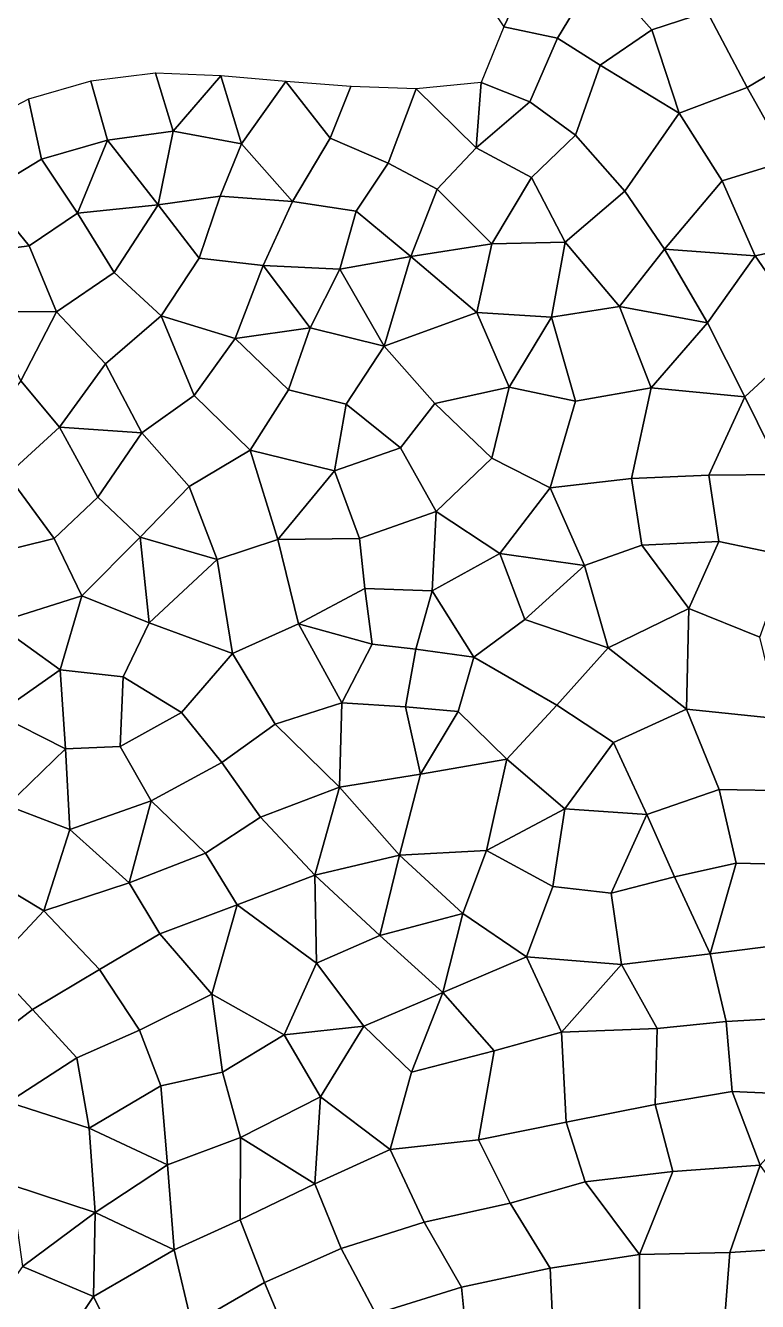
# Model space of a CAD drawing. Extents: x 380707 to 407438, y 6452841 to 6483357.
# Drawn here: x 388527 to 389535, y 6458688 to 6460444 of the extents above; entities that cross this region are included whole.
import ezdxf

# ---------------------------------------------------------------- set-up
doc = ezdxf.new("R2010")
doc.units = 0
for name, color, linetype in [('MESH_BOUND', 25, 'CONTINUOUS'), ('MESH_ELEMS', 18, 'CONTINUOUS'), ('MESH_NDSTRNGS', 17, 'CONTINUOUS'), ('MESH_NODES', 18, 'CONTINUOUS')]:
    doc.layers.add(name, color=color, linetype=linetype)

msp = doc.modelspace()

# ---------------------------------------------------------------- linework, layer by layer
at = {"layer": 'MESH_BOUND', "color": 25}
for points in [[(389139.14, 6460511.63, 1.967), (389185.513, 6460441.77, 0.373)], [(389185.513, 6460441.77, 0.373), (389154.447, 6460365.43, 1.106)], [(388706.06, 6460377.97, -0.233), (388617.017, 6460367.15, -0.494)], [(388795.95, 6460374.73, 0.09), (388706.06, 6460377.97, -0.233)], [(388617.017, 6460367.15, -0.494), (388531.351, 6460342.32, -0.647)], [(388885.533, 6460366.86, -0.121), (388795.95, 6460374.73, 0.09)], [(388975.188, 6460359.76, 0.713), (388885.533, 6460366.86, -0.121)], [(389064.915, 6460356.79, 1.048), (388975.188, 6460359.76, 0.713)], [(389154.447, 6460365.43, 1.106), (389064.915, 6460356.79, 1.048)], [(388531.351, 6460342.32, -0.647), (388452.56, 6460300.99, -0.531)]]:
    msp.add_polyline3d(points, dxfattribs=at)
at = {"layer": 'MESH_ELEMS', "color": 178}
for points in [[(389420.385, 6460564.1, -6.819), (389316.43, 6460520.22, -2.607), (389389.197, 6460437.82, -1.181), (389465.462, 6460462.52, -6.835)], [(389185.513, 6460441.77, 0.373), (389235.894, 6460547.49, -2.216), (389139.14, 6460511.63, 1.967), (389185.513, 6460441.77, 0.373)], [(389259.682, 6460426.2, -0.155), (389316.43, 6460520.22, -2.607), (389235.894, 6460547.49, -2.216), (389185.513, 6460441.77, 0.373)], [(389389.197, 6460437.82, -1.181), (389316.43, 6460520.22, -2.607), (389259.682, 6460426.2, -0.155), (389318.236, 6460389, -0.446)], [(389605.23, 6460408.57, -6.708), (389548.127, 6460519.46, -6.672), (389465.462, 6460462.52, -6.835), (389520.515, 6460358.39, -6.112)], [(389465.462, 6460462.52, -6.835), (389389.197, 6460437.82, -1.181), (389427.035, 6460323.09, -0.747), (389520.515, 6460358.39, -6.112)], [(389259.682, 6460426.2, -0.155), (389185.513, 6460441.77, 0.373), (389154.447, 6460365.43, 1.106), (389221.253, 6460338.77, 0.13)], [(389318.236, 6460389, -0.446), (389427.035, 6460323.09, -0.747), (389389.197, 6460437.82, -1.181), (389318.236, 6460389, -0.446)], [(389284.301, 6460292.93, -0.497), (389318.236, 6460389, -0.446), (389259.682, 6460426.2, -0.155), (389221.253, 6460338.77, 0.13)], [(389605.23, 6460408.57, -6.708), (389520.515, 6460358.39, -6.112), (389576.88, 6460258.23, -4.427), (389671.41, 6460303.04, -6.824)], [(388640.064, 6460286.06, -0.882), (388730.357, 6460298.27, -0.66), (388706.06, 6460377.97, -0.233), (388617.017, 6460367.15, -0.494)], [(388706.06, 6460377.97, -0.233), (388730.357, 6460298.27, -0.66), (388795.95, 6460374.73, 0.09), (388706.06, 6460377.97, -0.233)], [(389284.301, 6460292.93, -0.497), (389352.04, 6460215.87, -0.716), (389427.035, 6460323.09, -0.747), (389318.236, 6460389, -0.446)], [(388640.064, 6460286.06, -0.882), (388617.017, 6460367.15, -0.494), (388531.351, 6460342.32, -0.647), (388549.474, 6460259.77, -1.475)], [(388824.438, 6460280.92, -0.902), (388795.95, 6460374.73, 0.09), (388730.357, 6460298.27, -0.66), (388824.438, 6460280.92, -0.902)], [(388824.438, 6460280.92, -0.902), (388885.533, 6460366.86, -0.121), (388795.95, 6460374.73, 0.09), (388824.438, 6460280.92, -0.902)], [(388824.438, 6460280.92, -0.902), (388894.602, 6460201.7, -0.947), (388946.68, 6460288.88, -0.547), (388885.533, 6460366.86, -0.121)], [(388975.188, 6460359.76, 0.713), (388885.533, 6460366.86, -0.121), (388946.68, 6460288.88, -0.547), (388975.188, 6460359.76, 0.713)], [(389026.421, 6460254.4, -0.635), (389064.915, 6460356.79, 1.048), (388975.188, 6460359.76, 0.713), (388946.68, 6460288.88, -0.547)], [(389147.683, 6460275.3, -0.477), (389154.447, 6460365.43, 1.106), (389064.915, 6460356.79, 1.048), (389147.683, 6460275.3, -0.477)], [(389221.253, 6460338.77, 0.13), (389154.447, 6460365.43, 1.106), (389147.683, 6460275.3, -0.477), (389221.253, 6460338.77, 0.13)], [(388452.56, 6460300.99, -0.531), (388472.836, 6460213.42, -0.777), (388549.474, 6460259.77, -1.475), (388531.351, 6460342.32, -0.647)], [(389147.683, 6460275.3, -0.477), (389064.915, 6460356.79, 1.048), (389026.421, 6460254.4, -0.635), (389094.113, 6460218.37, -0.597)], [(389485.996, 6460230.05, -0.837), (389576.88, 6460258.23, -4.427), (389520.515, 6460358.39, -6.112), (389427.035, 6460323.09, -0.747)], [(389221.253, 6460338.77, 0.13), (389147.683, 6460275.3, -0.477), (389223.577, 6460234.57, -0.678), (389284.301, 6460292.93, -0.497)], [(389352.04, 6460215.87, -0.716), (389407.053, 6460135.86, -0.724), (389485.996, 6460230.05, -0.837), (389427.035, 6460323.09, -0.747)], [(388730.357, 6460298.27, -0.66), (388640.064, 6460286.06, -0.882), (388710.072, 6460196.81, -0.771), (388730.357, 6460298.27, -0.66)], [(388795.291, 6460208.71, -0.901), (388824.438, 6460280.92, -0.902), (388730.357, 6460298.27, -0.66), (388710.072, 6460196.81, -0.771)], [(388982.232, 6460188.4, -0.722), (389026.421, 6460254.4, -0.635), (388946.68, 6460288.88, -0.547), (388894.602, 6460201.7, -0.947)], [(389223.577, 6460234.57, -0.678), (389270.212, 6460145.76, -0.728), (389352.04, 6460215.87, -0.716), (389284.301, 6460292.93, -0.497)], [(388549.474, 6460259.77, -1.475), (388598.669, 6460185.72, -2.002), (388640.064, 6460286.06, -0.882), (388549.474, 6460259.77, -1.475)], [(388598.669, 6460185.72, -2.002), (388710.072, 6460196.81, -0.771), (388640.064, 6460286.06, -0.882), (388598.669, 6460185.72, -2.002)], [(388795.291, 6460208.71, -0.901), (388894.602, 6460201.7, -0.947), (388824.438, 6460280.92, -0.902), (388795.291, 6460208.71, -0.901)], [(389094.113, 6460218.37, -0.597), (389168.937, 6460143.52, -0.749), (389223.577, 6460234.57, -0.678), (389147.683, 6460275.3, -0.477)], [(388532.099, 6460140.7, -2.76), (388598.669, 6460185.72, -2.002), (388549.474, 6460259.77, -1.475), (388472.836, 6460213.42, -0.777)], [(388982.232, 6460188.4, -0.722), (389057.708, 6460125.88, -0.768), (389094.113, 6460218.37, -0.597), (389026.421, 6460254.4, -0.635)], [(389576.88, 6460258.23, -4.427), (389485.996, 6460230.05, -0.837), (389531.613, 6460126.95, -0.972), (389640.384, 6460150.12, -5.719)], [(389168.937, 6460143.52, -0.749), (389270.212, 6460145.76, -0.728), (389223.577, 6460234.57, -0.678), (389168.937, 6460143.52, -0.749)], [(389407.053, 6460135.86, -0.724), (389531.613, 6460126.95, -0.972), (389485.996, 6460230.05, -0.837), (389407.053, 6460135.86, -0.724)], [(388431.033, 6460127.22, -0.944), (388532.099, 6460140.7, -2.76), (388472.836, 6460213.42, -0.777), (388431.033, 6460127.22, -0.944)], [(388766.424, 6460123.62, -1.114), (388795.291, 6460208.71, -0.901), (388710.072, 6460196.81, -0.771), (388766.424, 6460123.62, -1.114)], [(388854.535, 6460113.54, -0.905), (388894.602, 6460201.7, -0.947), (388795.291, 6460208.71, -0.901), (388766.424, 6460123.62, -1.114)], [(388960.016, 6460108.26, -0.934), (388982.232, 6460188.4, -0.722), (388894.602, 6460201.7, -0.947), (388854.535, 6460113.54, -0.905)], [(389094.113, 6460218.37, -0.597), (389057.708, 6460125.88, -0.768), (389168.937, 6460143.52, -0.749), (389094.113, 6460218.37, -0.597)], [(389407.053, 6460135.86, -0.724), (389352.04, 6460215.87, -0.716), (389270.212, 6460145.76, -0.728), (389344.873, 6460057.21, -0.804)], [(388532.099, 6460140.7, -2.76), (388570.043, 6460049.81, -2.222), (388649.301, 6460103.99, -2.259), (388598.669, 6460185.72, -2.002)], [(388598.669, 6460185.72, -2.002), (388649.301, 6460103.99, -2.259), (388710.072, 6460196.81, -0.771), (388598.669, 6460185.72, -2.002)], [(388649.301, 6460103.99, -2.259), (388713.819, 6460044.07, -1.459), (388766.424, 6460123.62, -1.114), (388710.072, 6460196.81, -0.771)], [(388960.016, 6460108.26, -0.934), (389057.708, 6460125.88, -0.768), (388982.232, 6460188.4, -0.722), (388960.016, 6460108.26, -0.934)], [(389640.384, 6460150.12, -5.719), (389531.613, 6460126.95, -0.972), (389607.959, 6460016.33, -4.592), (389717.685, 6460041.18, -5.873)], [(388532.099, 6460140.7, -2.76), (388431.033, 6460127.22, -0.944), (388471.882, 6460050.3, -2.2), (388570.043, 6460049.81, -2.222)], [(389168.937, 6460143.52, -0.749), (389057.708, 6460125.88, -0.768), (389148.672, 6460048.88, -0.93), (389168.937, 6460143.52, -0.749)], [(389251.425, 6460042.22, -0.885), (389270.212, 6460145.76, -0.728), (389168.937, 6460143.52, -0.749), (389148.672, 6460048.88, -0.93)], [(389270.212, 6460145.76, -0.728), (389251.425, 6460042.22, -0.885), (389344.873, 6460057.21, -0.804), (389270.212, 6460145.76, -0.728)], [(389466.1, 6460034.65, -0.92), (389407.053, 6460135.86, -0.724), (389344.873, 6460057.21, -0.804), (389466.1, 6460034.65, -0.92)], [(389466.1, 6460034.65, -0.92), (389531.613, 6460126.95, -0.972), (389407.053, 6460135.86, -0.724), (389466.1, 6460034.65, -0.92)], [(388766.424, 6460123.62, -1.114), (388713.819, 6460044.07, -1.459), (388815.673, 6460013.09, -1.369), (388854.535, 6460113.54, -0.905)], [(388815.673, 6460013.09, -1.369), (388919.015, 6460027.71, -1.126), (388854.535, 6460113.54, -0.905), (388815.673, 6460013.09, -1.369)], [(388919.015, 6460027.71, -1.126), (388960.016, 6460108.26, -0.934), (388854.535, 6460113.54, -0.905), (388919.015, 6460027.71, -1.126)], [(388960.016, 6460108.26, -0.934), (389020.845, 6460002.52, -1.121), (389057.708, 6460125.88, -0.768), (388960.016, 6460108.26, -0.934)], [(389148.672, 6460048.88, -0.93), (389057.708, 6460125.88, -0.768), (389020.845, 6460002.52, -1.121), (389148.672, 6460048.88, -0.93)], [(389466.1, 6460034.65, -0.92), (389517.294, 6459932.73, -2.964), (389607.959, 6460016.33, -4.592), (389531.613, 6460126.95, -0.972)], [(388649.301, 6460103.99, -2.259), (388570.043, 6460049.81, -2.222), (388637.276, 6459978.06, -4.534), (388713.819, 6460044.07, -1.459)], [(388960.016, 6460108.26, -0.934), (388919.015, 6460027.71, -1.126), (389020.845, 6460002.52, -1.121), (388960.016, 6460108.26, -0.934)], [(388570.043, 6460049.81, -2.222), (388471.882, 6460050.3, -2.2), (388521.022, 6459954.68, -6.952), (388570.043, 6460049.81, -2.222)], [(388637.276, 6459978.06, -4.534), (388570.043, 6460049.81, -2.222), (388521.022, 6459954.68, -6.952), (388574.206, 6459890.93, -6.915)], [(388637.276, 6459978.06, -4.534), (388687.28, 6459882.98, -6.619), (388759.524, 6459934.55, -2.719), (388713.819, 6460044.07, -1.459)], [(388713.819, 6460044.07, -1.459), (388759.524, 6459934.55, -2.719), (388815.673, 6460013.09, -1.369), (388713.819, 6460044.07, -1.459)], [(389148.672, 6460048.88, -0.93), (389020.845, 6460002.52, -1.121), (389090.663, 6459923.75, -1.087), (389193.216, 6459945.92, -1.119)], [(389148.672, 6460048.88, -0.93), (389193.216, 6459945.92, -1.119), (389251.425, 6460042.22, -0.885), (389148.672, 6460048.88, -0.93)], [(389344.873, 6460057.21, -0.804), (389251.425, 6460042.22, -0.885), (389284.134, 6459926.65, -1.281), (389388.597, 6459945.16, -1.384)], [(389466.1, 6460034.65, -0.92), (389344.873, 6460057.21, -0.804), (389388.597, 6459945.16, -1.384), (389466.1, 6460034.65, -0.92)], [(388815.673, 6460013.09, -1.369), (388889.173, 6459942.56, -1.609), (388919.015, 6460027.71, -1.126), (388815.673, 6460013.09, -1.369)], [(388968.695, 6459922.67, -1.2), (389020.845, 6460002.52, -1.121), (388919.015, 6460027.71, -1.126), (388889.173, 6459942.56, -1.609)], [(389251.425, 6460042.22, -0.885), (389193.216, 6459945.92, -1.119), (389284.134, 6459926.65, -1.281), (389251.425, 6460042.22, -0.885)], [(389466.1, 6460034.65, -0.92), (389388.597, 6459945.16, -1.384), (389517.294, 6459932.73, -2.964), (389466.1, 6460034.65, -0.92)], [(388889.173, 6459942.56, -1.609), (388815.673, 6460013.09, -1.369), (388759.524, 6459934.55, -2.719), (388836.448, 6459859.17, -5.12)], [(389659.147, 6459908.91, -4.676), (389607.959, 6460016.33, -4.592), (389517.294, 6459932.73, -2.964), (389570.095, 6459826.03, -2.37)], [(388968.695, 6459922.67, -1.2), (389043.306, 6459862.57, -1.66), (389090.663, 6459923.75, -1.087), (389020.845, 6460002.52, -1.121)], [(388637.276, 6459978.06, -4.534), (388574.206, 6459890.93, -6.915), (388687.28, 6459882.98, -6.619), (388637.276, 6459978.06, -4.534)], [(388574.206, 6459890.93, -6.915), (388521.022, 6459954.68, -6.952), (388463.842, 6459882.74, -7.139), (388502.311, 6459825.32, -7.154)], [(388952.7, 6459830.87, -2.988), (388968.695, 6459922.67, -1.2), (388889.173, 6459942.56, -1.609), (388836.448, 6459859.17, -5.12)], [(389169.38, 6459848.45, -1.809), (389193.216, 6459945.92, -1.119), (389090.663, 6459923.75, -1.087), (389169.38, 6459848.45, -1.809)], [(389284.134, 6459926.65, -1.281), (389193.216, 6459945.92, -1.119), (389169.38, 6459848.45, -1.809), (389249.683, 6459807.35, -2.206)], [(389361.564, 6459820.29, -3.246), (389388.597, 6459945.16, -1.384), (389284.134, 6459926.65, -1.281), (389249.683, 6459807.35, -2.206)], [(389467.765, 6459824.99, -2.872), (389517.294, 6459932.73, -2.964), (389388.597, 6459945.16, -1.384), (389361.564, 6459820.29, -3.246)], [(388759.524, 6459934.55, -2.719), (388687.28, 6459882.98, -6.619), (388752.694, 6459809.54, -6.647), (388836.448, 6459859.17, -5.12)], [(388968.695, 6459922.67, -1.2), (388952.7, 6459830.87, -2.988), (389043.306, 6459862.57, -1.66), (388968.695, 6459922.67, -1.2)], [(389043.306, 6459862.57, -1.66), (389092.468, 6459774.77, -2.99), (389169.38, 6459848.45, -1.809), (389090.663, 6459923.75, -1.087)], [(389570.095, 6459826.03, -2.37), (389517.294, 6459932.73, -2.964), (389467.765, 6459824.99, -2.872), (389570.095, 6459826.03, -2.37)], [(388626.664, 6459794.52, -6.963), (388574.206, 6459890.93, -6.915), (388502.311, 6459825.32, -7.154), (388566.777, 6459737.59, -7.239)], [(388574.206, 6459890.93, -6.915), (388626.664, 6459794.52, -6.963), (388687.28, 6459882.98, -6.619), (388574.206, 6459890.93, -6.915)], [(388752.694, 6459809.54, -6.647), (388687.28, 6459882.98, -6.619), (388626.664, 6459794.52, -6.963), (388685.079, 6459739.67, -7.009)], [(388874.8, 6459736.6, -6.68), (388836.448, 6459859.17, -5.12), (388752.694, 6459809.54, -6.647), (388791.198, 6459708.77, -7.019)], [(388836.448, 6459859.17, -5.12), (388874.8, 6459736.6, -6.68), (388952.7, 6459830.87, -2.988), (388836.448, 6459859.17, -5.12)], [(388986.843, 6459737.65, -3.756), (389092.468, 6459774.77, -2.99), (389043.306, 6459862.57, -1.66), (388952.7, 6459830.87, -2.988)], [(389169.38, 6459848.45, -1.809), (389092.468, 6459774.77, -2.99), (389180.354, 6459717.25, -3.03), (389249.683, 6459807.35, -2.206)], [(388502.311, 6459825.32, -7.154), (388407.675, 6459786.93, -7.32), (388475.578, 6459715.11, -7.413), (388566.777, 6459737.59, -7.239)], [(388986.843, 6459737.65, -3.756), (388952.7, 6459830.87, -2.988), (388874.8, 6459736.6, -6.68), (388986.843, 6459737.65, -3.756)], [(389249.683, 6459807.35, -2.206), (389296.517, 6459700.66, -3.127), (389375.447, 6459728.59, -2.992), (389361.564, 6459820.29, -3.246)], [(389375.447, 6459728.59, -2.992), (389481.407, 6459733.67, -2.707), (389467.765, 6459824.99, -2.872), (389361.564, 6459820.29, -3.246)], [(389570.095, 6459826.03, -2.37), (389467.765, 6459824.99, -2.872), (389481.407, 6459733.67, -2.707), (389578.171, 6459713.58, -2.576)], [(388685.079, 6459739.67, -7.009), (388791.198, 6459708.77, -7.019), (388752.694, 6459809.54, -6.647), (388685.079, 6459739.67, -7.009)], [(389249.683, 6459807.35, -2.206), (389180.354, 6459717.25, -3.03), (389296.517, 6459700.66, -3.127), (389249.683, 6459807.35, -2.206)], [(388566.777, 6459737.59, -7.239), (388604.718, 6459658.72, -7.315), (388685.079, 6459739.67, -7.009), (388626.664, 6459794.52, -6.963)], [(389087.089, 6459665.7, -3.461), (389092.468, 6459774.77, -2.99), (388986.843, 6459737.65, -3.756), (388994.317, 6459668.87, -5.434)], [(389092.468, 6459774.77, -2.99), (389087.089, 6459665.7, -3.461), (389180.354, 6459717.25, -3.03), (389092.468, 6459774.77, -2.99)], [(388566.777, 6459737.59, -7.239), (388475.578, 6459715.11, -7.413), (388485.322, 6459621.46, -7.324), (388604.718, 6459658.72, -7.315)], [(388685.079, 6459739.67, -7.009), (388604.718, 6459658.72, -7.315), (388697.573, 6459621.49, -7.341), (388685.079, 6459739.67, -7.009)], [(388697.573, 6459621.49, -7.341), (388791.198, 6459708.77, -7.019), (388685.079, 6459739.67, -7.009), (388697.573, 6459621.49, -7.341)], [(388791.198, 6459708.77, -7.019), (388812.256, 6459579.3, -7.326), (388902.901, 6459620.45, -7.458), (388874.8, 6459736.6, -6.68)], [(388986.843, 6459737.65, -3.756), (388874.8, 6459736.6, -6.68), (388902.901, 6459620.45, -7.458), (388994.317, 6459668.87, -5.434)], [(389440.135, 6459641.24, -3.35), (389375.447, 6459728.59, -2.992), (389296.517, 6459700.66, -3.127), (389329.095, 6459587.23, -5.297)], [(389440.135, 6459641.24, -3.35), (389481.407, 6459733.67, -2.707), (389375.447, 6459728.59, -2.992), (389440.135, 6459641.24, -3.35)], [(389538.053, 6459601.94, -3.189), (389578.171, 6459713.58, -2.576), (389481.407, 6459733.67, -2.707), (389440.135, 6459641.24, -3.35)], [(389214.551, 6459626.12, -3.542), (389180.354, 6459717.25, -3.03), (389087.089, 6459665.7, -3.461), (389144.318, 6459574.45, -6.425)], [(389180.354, 6459717.25, -3.03), (389214.551, 6459626.12, -3.542), (389296.517, 6459700.66, -3.127), (389180.354, 6459717.25, -3.03)], [(388697.573, 6459621.49, -7.341), (388812.256, 6459579.3, -7.326), (388791.198, 6459708.77, -7.019), (388697.573, 6459621.49, -7.341)], [(389214.551, 6459626.12, -3.542), (389329.095, 6459587.23, -5.297), (389296.517, 6459700.66, -3.127), (389214.551, 6459626.12, -3.542)], [(388575.001, 6459557.15, -7.186), (388604.718, 6459658.72, -7.315), (388485.322, 6459621.46, -7.324), (388575.001, 6459557.15, -7.186)], [(388661.589, 6459547.49, -7.155), (388697.573, 6459621.49, -7.341), (388604.718, 6459658.72, -7.315), (388575.001, 6459557.15, -7.186)], [(388902.901, 6459620.45, -7.458), (389004.624, 6459592.28, -7.253), (388994.317, 6459668.87, -5.434), (388902.901, 6459620.45, -7.458)], [(388994.317, 6459668.87, -5.434), (389004.624, 6459592.28, -7.253), (389064.655, 6459585.42, -7.009), (389087.089, 6459665.7, -3.461)], [(389144.318, 6459574.45, -6.425), (389087.089, 6459665.7, -3.461), (389064.655, 6459585.42, -7.009), (389144.318, 6459574.45, -6.425)], [(389440.135, 6459641.24, -3.35), (389329.095, 6459587.23, -5.297), (389436.929, 6459502.82, -3.99), (389440.135, 6459641.24, -3.35)], [(389436.929, 6459502.82, -3.99), (389565.569, 6459489.62, -3.461), (389538.053, 6459601.94, -3.189), (389440.135, 6459641.24, -3.35)], [(389258.753, 6459508.18, -5.738), (389329.095, 6459587.23, -5.297), (389214.551, 6459626.12, -3.542), (389144.318, 6459574.45, -6.425)], [(388487.688, 6459495.85, -7.054), (388575.001, 6459557.15, -7.186), (388485.322, 6459621.46, -7.324), (388430.836, 6459551.35, -7.414)], [(388741.967, 6459498.34, -7.003), (388812.256, 6459579.3, -7.326), (388697.573, 6459621.49, -7.341), (388661.589, 6459547.49, -7.155)], [(388902.901, 6459620.45, -7.458), (388812.256, 6459579.3, -7.326), (388870.738, 6459482.33, -7.041), (388962.662, 6459511.7, -7.436)], [(389004.624, 6459592.28, -7.253), (388902.901, 6459620.45, -7.458), (388962.662, 6459511.7, -7.436), (389004.624, 6459592.28, -7.253)], [(389050.123, 6459506.3, -7.069), (389064.655, 6459585.42, -7.009), (389004.624, 6459592.28, -7.253), (388962.662, 6459511.7, -7.436)], [(389329.095, 6459587.23, -5.297), (389258.753, 6459508.18, -5.738), (389336.765, 6459456.8, -4.279), (389436.929, 6459502.82, -3.99)], [(388797.588, 6459429.44, -6.906), (388870.738, 6459482.33, -7.041), (388812.256, 6459579.3, -7.326), (388741.967, 6459498.34, -7.003)], [(389122.68, 6459499.6, -6.594), (389144.318, 6459574.45, -6.425), (389064.655, 6459585.42, -7.009), (389050.123, 6459506.3, -7.069)], [(389122.68, 6459499.6, -6.594), (389189.872, 6459433.87, -5.329), (389258.753, 6459508.18, -5.738), (389144.318, 6459574.45, -6.425)], [(388575.001, 6459557.15, -7.186), (388487.688, 6459495.85, -7.054), (388582.098, 6459448.24, -6.871), (388575.001, 6459557.15, -7.186)], [(388661.589, 6459547.49, -7.155), (388575.001, 6459557.15, -7.186), (388582.098, 6459448.24, -6.871), (388657.451, 6459451.54, -6.894)], [(388657.451, 6459451.54, -6.894), (388741.967, 6459498.34, -7.003), (388661.589, 6459547.49, -7.155), (388657.451, 6459451.54, -6.894)], [(388870.738, 6459482.33, -7.041), (388959.569, 6459395.47, -7.346), (388962.662, 6459511.7, -7.436), (388870.738, 6459482.33, -7.041)], [(388962.662, 6459511.7, -7.436), (388959.569, 6459395.47, -7.346), (389071.178, 6459413.34, -6.76), (389050.123, 6459506.3, -7.069)], [(389122.68, 6459499.6, -6.594), (389050.123, 6459506.3, -7.069), (389071.178, 6459413.34, -6.76), (389122.68, 6459499.6, -6.594)], [(389122.68, 6459499.6, -6.594), (389071.178, 6459413.34, -6.76), (389189.872, 6459433.87, -5.329), (389122.68, 6459499.6, -6.594)], [(389269.756, 6459365.76, -4.926), (389336.765, 6459456.8, -4.279), (389258.753, 6459508.18, -5.738), (389189.872, 6459433.87, -5.329)], [(389482.209, 6459392.48, -4.652), (389436.929, 6459502.82, -3.99), (389336.765, 6459456.8, -4.279), (389382.325, 6459357.8, -4.29)], [(389565.569, 6459489.62, -3.461), (389436.929, 6459502.82, -3.99), (389482.209, 6459392.48, -4.652), (389580.819, 6459390.25, -3.963)], [(388501.788, 6459370.18, -6.523), (388582.098, 6459448.24, -6.871), (388487.688, 6459495.85, -7.054), (388417.084, 6459417.23, -6.739)], [(388700.074, 6459376.63, -6.705), (388797.588, 6459429.44, -6.906), (388741.967, 6459498.34, -7.003), (388657.451, 6459451.54, -6.894)], [(388870.738, 6459482.33, -7.041), (388797.588, 6459429.44, -6.906), (388850.508, 6459354.18, -6.841), (388959.569, 6459395.47, -7.346)], [(388582.098, 6459448.24, -6.871), (388501.788, 6459370.18, -6.523), (388588.109, 6459337.26, -4.354), (388582.098, 6459448.24, -6.871)], [(388588.109, 6459337.26, -4.354), (388700.074, 6459376.63, -6.705), (388657.451, 6459451.54, -6.894), (388582.098, 6459448.24, -6.871)], [(389269.756, 6459365.76, -4.926), (389382.325, 6459357.8, -4.29), (389336.765, 6459456.8, -4.279), (389269.756, 6459365.76, -4.926)], [(388797.588, 6459429.44, -6.906), (388700.074, 6459376.63, -6.705), (388775.062, 6459304.58, -6.499), (388850.508, 6459354.18, -6.841)], [(389162.022, 6459308.52, -4.379), (389189.872, 6459433.87, -5.329), (389071.178, 6459413.34, -6.76), (389042.225, 6459301.86, -7.3)], [(389269.756, 6459365.76, -4.926), (389189.872, 6459433.87, -5.329), (389162.022, 6459308.52, -4.379), (389269.756, 6459365.76, -4.926)], [(389042.225, 6459301.86, -7.3), (389071.178, 6459413.34, -6.76), (388959.569, 6459395.47, -7.346), (389042.225, 6459301.86, -7.3)], [(388850.508, 6459354.18, -6.841), (388925.334, 6459274.42, -7.261), (388959.569, 6459395.47, -7.346), (388850.508, 6459354.18, -6.841)], [(388925.334, 6459274.42, -7.261), (389042.225, 6459301.86, -7.3), (388959.569, 6459395.47, -7.346), (388925.334, 6459274.42, -7.261)], [(388588.109, 6459337.26, -4.354), (388669.737, 6459263.77, -4.356), (388700.074, 6459376.63, -6.705), (388588.109, 6459337.26, -4.354)], [(388669.737, 6459263.77, -4.356), (388775.062, 6459304.58, -6.499), (388700.074, 6459376.63, -6.705), (388669.737, 6459263.77, -4.356)], [(389505.272, 6459291.08, -3.718), (389482.209, 6459392.48, -4.652), (389382.325, 6459357.8, -4.29), (389420.626, 6459272.03, -4.606)], [(389580.819, 6459390.25, -3.963), (389482.209, 6459392.48, -4.652), (389505.272, 6459291.08, -3.718), (389603.258, 6459288.6, -4.02)], [(388456.073, 6459283.21, -6.823), (388552.287, 6459225.41, -5.945), (388588.109, 6459337.26, -4.354), (388501.788, 6459370.18, -6.523)], [(389162.022, 6459308.52, -4.379), (389253.161, 6459258.66, -4.471), (389269.756, 6459365.76, -4.926), (389162.022, 6459308.52, -4.379)], [(389333.606, 6459249.58, -5.012), (389382.325, 6459357.8, -4.29), (389269.756, 6459365.76, -4.926), (389253.161, 6459258.66, -4.471)], [(388818.692, 6459233.44, -6.668), (388925.334, 6459274.42, -7.261), (388850.508, 6459354.18, -6.841), (388775.062, 6459304.58, -6.499)], [(389420.626, 6459272.03, -4.606), (389382.325, 6459357.8, -4.29), (389333.606, 6459249.58, -5.012), (389420.626, 6459272.03, -4.606)], [(388669.737, 6459263.77, -4.356), (388588.109, 6459337.26, -4.354), (388552.287, 6459225.41, -5.945), (388669.737, 6459263.77, -4.356)], [(389162.022, 6459308.52, -4.379), (389042.225, 6459301.86, -7.3), (389129.04, 6459221.63, -6.334), (389162.022, 6459308.52, -4.379)], [(389129.04, 6459221.63, -6.334), (389217.048, 6459162, -4.669), (389253.161, 6459258.66, -4.471), (389162.022, 6459308.52, -4.379)], [(388712.307, 6459193.6, -3.639), (388818.692, 6459233.44, -6.668), (388775.062, 6459304.58, -6.499), (388669.737, 6459263.77, -4.356)], [(388925.334, 6459274.42, -7.261), (389015.05, 6459191.42, -7.295), (389042.225, 6459301.86, -7.3), (388925.334, 6459274.42, -7.261)], [(389129.04, 6459221.63, -6.334), (389042.225, 6459301.86, -7.3), (389015.05, 6459191.42, -7.295), (389129.04, 6459221.63, -6.334)], [(389505.272, 6459291.08, -3.718), (389420.626, 6459272.03, -4.606), (389469.579, 6459165.94, -4.572), (389505.272, 6459291.08, -3.718)], [(389575.913, 6459179.66, -4.57), (389603.258, 6459288.6, -4.02), (389505.272, 6459291.08, -3.718), (389469.579, 6459165.94, -4.572)], [(388480.959, 6459149.05, -6.847), (388552.287, 6459225.41, -5.945), (388456.073, 6459283.21, -6.823), (388400.724, 6459200.34, -6.412)], [(388925.334, 6459274.42, -7.261), (388818.692, 6459233.44, -6.668), (388928.001, 6459153.42, -7.45), (388925.334, 6459274.42, -7.261)], [(388928.001, 6459153.42, -7.45), (389015.05, 6459191.42, -7.295), (388925.334, 6459274.42, -7.261), (388928.001, 6459153.42, -7.45)], [(389469.579, 6459165.94, -4.572), (389420.626, 6459272.03, -4.606), (389333.606, 6459249.58, -5.012), (389347.665, 6459151.56, -3.701)], [(388669.737, 6459263.77, -4.356), (388552.287, 6459225.41, -5.945), (388629.304, 6459144.38, -2.983), (388712.307, 6459193.6, -3.639)], [(389253.161, 6459258.66, -4.471), (389217.048, 6459162, -4.669), (389347.665, 6459151.56, -3.701), (389333.606, 6459249.58, -5.012)], [(388536.775, 6459089.35, -5.97), (388629.304, 6459144.38, -2.983), (388552.287, 6459225.41, -5.945), (388480.959, 6459149.05, -6.847)], [(388818.692, 6459233.44, -6.668), (388712.307, 6459193.6, -3.639), (388783.676, 6459110.77, -5.943), (388818.692, 6459233.44, -6.668)], [(388783.676, 6459110.77, -5.943), (388883.457, 6459054.47, -7.463), (388928.001, 6459153.42, -7.45), (388818.692, 6459233.44, -6.668)], [(389129.04, 6459221.63, -6.334), (389015.05, 6459191.42, -7.295), (389101.851, 6459113.06, -6.864), (389129.04, 6459221.63, -6.334)], [(389129.04, 6459221.63, -6.334), (389101.851, 6459113.06, -6.864), (389217.048, 6459162, -4.669), (389129.04, 6459221.63, -6.334)], [(388684.206, 6459060.9, -3.068), (388783.676, 6459110.77, -5.943), (388712.307, 6459193.6, -3.639), (388629.304, 6459144.38, -2.983)], [(388992.905, 6459066.51, -7.234), (389101.851, 6459113.06, -6.864), (389015.05, 6459191.42, -7.295), (388928.001, 6459153.42, -7.45)], [(389469.579, 6459165.94, -4.572), (389347.665, 6459151.56, -3.701), (389396.916, 6459063.43, -3.142), (389491.675, 6459073.16, -3.444)], [(389575.913, 6459179.66, -4.57), (389469.579, 6459165.94, -4.572), (389491.675, 6459073.16, -3.444), (389613.157, 6459079.87, -3.383)], [(388456.468, 6459027.88, -6.907), (388536.775, 6459089.35, -5.97), (388480.959, 6459149.05, -6.847), (388379.641, 6459096.84, -5.803)], [(388883.457, 6459054.47, -7.463), (388992.905, 6459066.51, -7.234), (388928.001, 6459153.42, -7.45), (388883.457, 6459054.47, -7.463)], [(389172.397, 6459032.52, -6.639), (389265.145, 6459058.54, -5.306), (389217.048, 6459162, -4.669), (389101.851, 6459113.06, -6.864)], [(389347.665, 6459151.56, -3.701), (389217.048, 6459162, -4.669), (389265.145, 6459058.54, -5.306), (389347.665, 6459151.56, -3.701)], [(389396.916, 6459063.43, -3.142), (389347.665, 6459151.56, -3.701), (389265.145, 6459058.54, -5.306), (389396.916, 6459063.43, -3.142)], [(388597.913, 6459022.79, -3.364), (388684.206, 6459060.9, -3.068), (388629.304, 6459144.38, -2.983), (388536.775, 6459089.35, -5.97)], [(388992.905, 6459066.51, -7.234), (389058.553, 6459003.21, -6.979), (389101.851, 6459113.06, -6.864), (388992.905, 6459066.51, -7.234)], [(389058.553, 6459003.21, -6.979), (389172.397, 6459032.52, -6.639), (389101.851, 6459113.06, -6.864), (389058.553, 6459003.21, -6.979)], [(388798.379, 6459003.22, -7.272), (388783.676, 6459110.77, -5.943), (388684.206, 6459060.9, -3.068), (388713.35, 6458984.69, -3.948)], [(388783.676, 6459110.77, -5.943), (388798.379, 6459003.22, -7.272), (388883.457, 6459054.47, -7.463), (388783.676, 6459110.77, -5.943)], [(388503.879, 6458961.78, -6.784), (388597.913, 6459022.79, -3.364), (388536.775, 6459089.35, -5.97), (388456.468, 6459027.88, -6.907)], [(389624.981, 6458971.08, -3.773), (389613.157, 6459079.87, -3.383), (389491.675, 6459073.16, -3.444), (389499.821, 6458976.45, -5.242)], [(388597.913, 6459022.79, -3.364), (388614.694, 6458926.04, -5.954), (388713.35, 6458984.69, -3.948), (388684.206, 6459060.9, -3.068)], [(388883.457, 6459054.47, -7.463), (388933.168, 6458969.1, -7.46), (388992.905, 6459066.51, -7.234), (388883.457, 6459054.47, -7.463)], [(389058.553, 6459003.21, -6.979), (388992.905, 6459066.51, -7.234), (388933.168, 6458969.1, -7.46), (389029.314, 6458896.81, -7.701)], [(389393.788, 6458958.94, -3.397), (389396.916, 6459063.43, -3.142), (389265.145, 6459058.54, -5.306), (389271.436, 6458934.24, -6.612)], [(389499.821, 6458976.45, -5.242), (389491.675, 6459073.16, -3.444), (389396.916, 6459063.43, -3.142), (389393.788, 6458958.94, -3.397)], [(388933.168, 6458969.1, -7.46), (388883.457, 6459054.47, -7.463), (388798.379, 6459003.22, -7.272), (388823.384, 6458913.57, -7.836)], [(389271.436, 6458934.24, -6.612), (389265.145, 6459058.54, -5.306), (389172.397, 6459032.52, -6.639), (389150.844, 6458910.32, -7.474)], [(389150.844, 6458910.32, -7.474), (389172.397, 6459032.52, -6.639), (389058.553, 6459003.21, -6.979), (389029.314, 6458896.81, -7.701)], [(388503.879, 6458961.78, -6.784), (388614.694, 6458926.04, -5.954), (388597.913, 6459022.79, -3.364), (388503.879, 6458961.78, -6.784)], [(388823.384, 6458913.57, -7.836), (388798.379, 6459003.22, -7.272), (388713.35, 6458984.69, -3.948), (388722.866, 6458875.85, -7.158)], [(388713.35, 6458984.69, -3.948), (388614.694, 6458926.04, -5.954), (388722.866, 6458875.85, -7.158), (388713.35, 6458984.69, -3.948)], [(389418.143, 6458866.72, -6.39), (389538.329, 6458875.15, -6.56), (389499.821, 6458976.45, -5.242), (389393.788, 6458958.94, -3.397)], [(389624.981, 6458971.08, -3.773), (389499.821, 6458976.45, -5.242), (389538.329, 6458875.15, -6.56), (389624.981, 6458971.08, -3.773)], [(388507.639, 6458848.1, -7.417), (388623.001, 6458809.92, -7.706), (388614.694, 6458926.04, -5.954), (388503.879, 6458961.78, -6.784)], [(388925.65, 6458849.41, -8.309), (388933.168, 6458969.1, -7.46), (388823.384, 6458913.57, -7.836), (388925.65, 6458849.41, -8.309)], [(388925.65, 6458849.41, -8.309), (389029.314, 6458896.81, -7.701), (388933.168, 6458969.1, -7.46), (388925.65, 6458849.41, -8.309)], [(389393.788, 6458958.94, -3.397), (389271.436, 6458934.24, -6.612), (389297.616, 6458852.42, -8.631), (389418.143, 6458866.72, -6.39)], [(388623.001, 6458809.92, -7.706), (388722.866, 6458875.85, -7.158), (388614.694, 6458926.04, -5.954), (388623.001, 6458809.92, -7.706)], [(389271.436, 6458934.24, -6.612), (389150.844, 6458910.32, -7.474), (389194.438, 6458822.8, -9.57), (389297.616, 6458852.42, -8.631)], [(388822.835, 6458800.21, -9.329), (388823.384, 6458913.57, -7.836), (388722.866, 6458875.85, -7.158), (388731.667, 6458758.61, -10.026)], [(388925.65, 6458849.41, -8.309), (388823.384, 6458913.57, -7.836), (388822.835, 6458800.21, -9.329), (388925.65, 6458849.41, -8.309)], [(389150.844, 6458910.32, -7.474), (389029.314, 6458896.81, -7.701), (389076.06, 6458796.77, -10.239), (389194.438, 6458822.8, -9.57)], [(389029.314, 6458896.81, -7.701), (388925.65, 6458849.41, -8.309), (388961.705, 6458760.61, -11.059), (389076.06, 6458796.77, -10.239)], [(388722.866, 6458875.85, -7.158), (388623.001, 6458809.92, -7.706), (388731.667, 6458758.61, -10.026), (388722.866, 6458875.85, -7.158)], [(389418.143, 6458866.72, -6.39), (389297.616, 6458852.42, -8.631), (389372.2, 6458752.41, -13.595), (389418.143, 6458866.72, -6.39)], [(389496.657, 6458755, -11.954), (389538.329, 6458875.15, -6.56), (389418.143, 6458866.72, -6.39), (389372.2, 6458752.41, -13.595)], [(389496.657, 6458755, -11.954), (389620.875, 6458762.94, -10.153), (389538.329, 6458875.15, -6.56), (389496.657, 6458755, -11.954)], [(388961.705, 6458760.61, -11.059), (388925.65, 6458849.41, -8.309), (388822.835, 6458800.21, -9.329), (388856.205, 6458713.61, -10.998)], [(389249.374, 6458733.51, -11.896), (389372.2, 6458752.41, -13.595), (389297.616, 6458852.42, -8.631), (389194.438, 6458822.8, -9.57)], [(388623.001, 6458809.92, -7.706), (388507.639, 6458848.1, -7.417), (388523.185, 6458735.98, -8.896), (388623.001, 6458809.92, -7.706)], [(389127.609, 6458707.59, -9.889), (389249.374, 6458733.51, -11.896), (389194.438, 6458822.8, -9.57), (389076.06, 6458796.77, -10.239)], [(388620.766, 6458694.35, -11.075), (388623.001, 6458809.92, -7.706), (388523.185, 6458735.98, -8.896), (388620.766, 6458694.35, -11.075)], [(388620.766, 6458694.35, -11.075), (388731.667, 6458758.61, -10.026), (388623.001, 6458809.92, -7.706), (388620.766, 6458694.35, -11.075)], [(388731.667, 6458758.61, -10.026), (388756.074, 6458656.11, -10.31), (388856.205, 6458713.61, -10.998), (388822.835, 6458800.21, -9.329)], [(389076.06, 6458796.77, -10.239), (388961.705, 6458760.61, -11.059), (389009.484, 6458670.7, -9.347), (389127.609, 6458707.59, -9.889)], [(389608.309, 6458667.26, -12.518), (389620.875, 6458762.94, -10.153), (389496.657, 6458755, -11.954), (389489.159, 6458654.79, -12.621)], [(388756.074, 6458656.11, -10.31), (388731.667, 6458758.61, -10.026), (388620.766, 6458694.35, -11.075), (388665.904, 6458602.72, -10.183)], [(388961.705, 6458760.61, -11.059), (388856.205, 6458713.61, -10.998), (388896.727, 6458617.93, -9.059), (389009.484, 6458670.7, -9.347)], [(389372.418, 6458643.2, -5.305), (389372.2, 6458752.41, -13.595), (389249.374, 6458733.51, -11.896), (389254.468, 6458625.01, -7.605)], [(389489.159, 6458654.79, -12.621), (389496.657, 6458755, -11.954), (389372.2, 6458752.41, -13.595), (389372.418, 6458643.2, -5.305)], [(388556.047, 6458597.87, -11.417), (388620.766, 6458694.35, -11.075), (388523.185, 6458735.98, -8.896), (388470.49, 6458661.86, -9.611)], [(389254.468, 6458625.01, -7.605), (389249.374, 6458733.51, -11.896), (389127.609, 6458707.59, -9.889), (389138.381, 6458597.17, -7.663)], [(388896.727, 6458617.93, -9.059), (388856.205, 6458713.61, -10.998), (388756.074, 6458656.11, -10.31), (388785.239, 6458562.58, -8.912)], [(388620.766, 6458694.35, -11.075), (388556.047, 6458597.87, -11.417), (388665.904, 6458602.72, -10.183), (388620.766, 6458694.35, -11.075)], [(389009.484, 6458670.7, -9.347), (389027.21, 6458558.27, -7.11), (389138.381, 6458597.17, -7.663), (389127.609, 6458707.59, -9.889)]]:
    msp.add_3dface(points, dxfattribs=at)
at = {"layer": 'MESH_NDSTRNGS', "color": 17}
for points in [[(389185.513, 6460441.77, 0.373), (389154.447, 6460365.43, 1.106)], [(389259.682, 6460426.2, -0.155), (389185.513, 6460441.77, 0.373)], [(389318.236, 6460389, -0.446), (389259.682, 6460426.2, -0.155)], [(389427.035, 6460323.09, -0.747), (389318.236, 6460389, -0.446)], [(389154.447, 6460365.43, 1.106), (389147.683, 6460275.3, -0.477)], [(389520.515, 6460358.39, -6.112), (389427.035, 6460323.09, -0.747)], [(389576.88, 6460258.23, -4.427), (389520.515, 6460358.39, -6.112)], [(389147.683, 6460275.3, -0.477), (389223.577, 6460234.57, -0.678)], [(389223.577, 6460234.57, -0.678), (389270.212, 6460145.76, -0.728)], [(389270.212, 6460145.76, -0.728), (389344.873, 6460057.21, -0.804)], [(389344.873, 6460057.21, -0.804), (389388.597, 6459945.16, -1.384)], [(389388.597, 6459945.16, -1.384), (389361.564, 6459820.29, -3.246)], [(389361.564, 6459820.29, -3.246), (389375.447, 6459728.59, -2.992)], [(389375.447, 6459728.59, -2.992), (389440.135, 6459641.24, -3.35)], [(389440.135, 6459641.24, -3.35), (389436.929, 6459502.82, -3.99)], [(389436.929, 6459502.82, -3.99), (389482.209, 6459392.48, -4.652)], [(389482.209, 6459392.48, -4.652), (389505.272, 6459291.08, -3.718)], [(389505.272, 6459291.08, -3.718), (389469.579, 6459165.94, -4.572)], [(389469.579, 6459165.94, -4.572), (389491.675, 6459073.16, -3.444)], [(389491.675, 6459073.16, -3.444), (389499.821, 6458976.45, -5.242)], [(389499.821, 6458976.45, -5.242), (389538.329, 6458875.15, -6.56)]]:
    msp.add_polyline3d(points, dxfattribs=at)
for p in [(389185.513, 6460441.77, 0.373), (389185.513, 6460441.77, 0.373), (389259.682, 6460426.2, -0.155), (389318.236, 6460389, -0.446), (389154.447, 6460365.43, 1.106), (389520.515, 6460358.39, -6.112), (389427.035, 6460323.09, -0.747), (389147.683, 6460275.3, -0.477), (389223.577, 6460234.57, -0.678), (389270.212, 6460145.76, -0.728), (389344.873, 6460057.21, -0.804), (389388.597, 6459945.16, -1.384), (389361.564, 6459820.29, -3.246), (389375.447, 6459728.59, -2.992), (389440.135, 6459641.24, -3.35), (389436.929, 6459502.82, -3.99), (389482.209, 6459392.48, -4.652), (389505.272, 6459291.08, -3.718), (389469.579, 6459165.94, -4.572), (389491.675, 6459073.16, -3.444), (389499.821, 6458976.45, -5.242)]:
    msp.add_point(p, dxfattribs=at)
at = {"layer": 'MESH_NODES', "color": 18}
for p in [(389185.513, 6460441.77, 0.373), (389389.197, 6460437.82, -1.181), (389259.682, 6460426.2, -0.155), (388706.06, 6460377.97, -0.233), (389318.236, 6460389, -0.446), (388617.017, 6460367.15, -0.494), (388795.95, 6460374.73, 0.09), (388885.533, 6460366.86, -0.121), (388975.188, 6460359.76, 0.713), (389154.447, 6460365.43, 1.106), (388531.351, 6460342.32, -0.647), (389064.915, 6460356.79, 1.048), (389520.515, 6460358.39, -6.112), (389221.253, 6460338.77, 0.13), (389427.035, 6460323.09, -0.747), (388730.357, 6460298.27, -0.66), (388946.68, 6460288.88, -0.547), (389284.301, 6460292.93, -0.497), (388640.064, 6460286.06, -0.882), (388824.438, 6460280.92, -0.902), (389147.683, 6460275.3, -0.477), (388549.474, 6460259.77, -1.475), (389026.421, 6460254.4, -0.635), (389223.577, 6460234.57, -0.678), (389485.996, 6460230.05, -0.837), (388795.291, 6460208.71, -0.901), (388894.602, 6460201.7, -0.947), (389094.113, 6460218.37, -0.597), (389352.04, 6460215.87, -0.716), (388598.669, 6460185.72, -2.002), (388710.072, 6460196.81, -0.771), (388982.232, 6460188.4, -0.722), (388532.099, 6460140.7, -2.76), (389168.937, 6460143.52, -0.749), (389270.212, 6460145.76, -0.728), (389407.053, 6460135.86, -0.724), (388766.424, 6460123.62, -1.114), (388854.535, 6460113.54, -0.905), (389057.708, 6460125.88, -0.768), (389531.613, 6460126.95, -0.972), (388649.301, 6460103.99, -2.259), (388960.016, 6460108.26, -0.934), (388570.043, 6460049.81, -2.222), (388713.819, 6460044.07, -1.459), (389148.672, 6460048.88, -0.93), (389344.873, 6460057.21, -0.804), (388919.015, 6460027.71, -1.126), (389251.425, 6460042.22, -0.885), (389466.1, 6460034.65, -0.92), (388815.673, 6460013.09, -1.369), (389020.845, 6460002.52, -1.121), (388637.276, 6459978.06, -4.534), (388889.173, 6459942.56, -1.609), (389193.216, 6459945.92, -1.119), (389388.597, 6459945.16, -1.384), (388759.524, 6459934.55, -2.719), (388968.695, 6459922.67, -1.2), (389090.663, 6459923.75, -1.087), (389284.134, 6459926.65, -1.281), (389517.294, 6459932.73, -2.964), (388574.206, 6459890.93, -6.915), (388687.28, 6459882.98, -6.619), (388836.448, 6459859.17, -5.12), (389043.306, 6459862.57, -1.66), (389169.38, 6459848.45, -1.809), (388952.7, 6459830.87, -2.988), (389361.564, 6459820.29, -3.246), (389467.765, 6459824.99, -2.872), (388752.694, 6459809.54, -6.647), (389249.683, 6459807.35, -2.206), (388626.664, 6459794.52, -6.963), (389092.468, 6459774.77, -2.99), (388566.777, 6459737.59, -7.239), (388685.079, 6459739.67, -7.009), (388874.8, 6459736.6, -6.68), (388986.843, 6459737.65, -3.756), (389375.447, 6459728.59, -2.992), (389481.407, 6459733.67, -2.707), (389180.354, 6459717.25, -3.03), (388791.198, 6459708.77, -7.019), (389296.517, 6459700.66, -3.127), (388604.718, 6459658.72, -7.315), (388994.317, 6459668.87, -5.434), (389087.089, 6459665.7, -3.461), (389440.135, 6459641.24, -3.35), (389214.551, 6459626.12, -3.542), (388697.573, 6459621.49, -7.341), (388902.901, 6459620.45, -7.458), (389004.624, 6459592.28, -7.253), (389329.095, 6459587.23, -5.297), (388812.256, 6459579.3, -7.326), (389064.655, 6459585.42, -7.009), (389144.318, 6459574.45, -6.425), (388575.001, 6459557.15, -7.186), (388661.589, 6459547.49, -7.155), (388962.662, 6459511.7, -7.436), (389050.123, 6459506.3, -7.069), (389122.68, 6459499.6, -6.594), (389258.753, 6459508.18, -5.738), (389436.929, 6459502.82, -3.99), (388741.967, 6459498.34, -7.003), (388870.738, 6459482.33, -7.041), (388582.098, 6459448.24, -6.871), (388657.451, 6459451.54, -6.894), (389336.765, 6459456.8, -4.279), (388797.588, 6459429.44, -6.906), (389189.872, 6459433.87, -5.329), (389071.178, 6459413.34, -6.76), (388959.569, 6459395.47, -7.346), (388700.074, 6459376.63, -6.705), (389482.209, 6459392.48, -4.652), (389269.756, 6459365.76, -4.926), (388850.508, 6459354.18, -6.841), (389382.325, 6459357.8, -4.29), (388588.109, 6459337.26, -4.354), (389162.022, 6459308.52, -4.379), (388775.062, 6459304.58, -6.499), (389042.225, 6459301.86, -7.3), (389505.272, 6459291.08, -3.718), (388925.334, 6459274.42, -7.261), (389420.626, 6459272.03, -4.606), (388669.737, 6459263.77, -4.356), (389253.161, 6459258.66, -4.471), (389333.606, 6459249.58, -5.012), (388552.287, 6459225.41, -5.945), (388818.692, 6459233.44, -6.668), (389129.04, 6459221.63, -6.334), (388712.307, 6459193.6, -3.639), (389015.05, 6459191.42, -7.295), (389469.579, 6459165.94, -4.572), (388928.001, 6459153.42, -7.45), (389217.048, 6459162, -4.669), (389347.665, 6459151.56, -3.701), (388629.304, 6459144.38, -2.983), (389101.851, 6459113.06, -6.864), (388783.676, 6459110.77, -5.943), (388536.775, 6459089.35, -5.97), (388684.206, 6459060.9, -3.068), (388992.905, 6459066.51, -7.234), (389396.916, 6459063.43, -3.142), (389491.675, 6459073.16, -3.444), (388883.457, 6459054.47, -7.463), (389265.145, 6459058.54, -5.306), (389172.397, 6459032.52, -6.639), (388597.913, 6459022.79, -3.364), (388798.379, 6459003.22, -7.272), (389058.553, 6459003.21, -6.979), (388713.35, 6458984.69, -3.948), (389499.821, 6458976.45, -5.242), (388933.168, 6458969.1, -7.46), (389393.788, 6458958.94, -3.397), (388614.694, 6458926.04, -5.954), (389271.436, 6458934.24, -6.612), (388823.384, 6458913.57, -7.836), (389150.844, 6458910.32, -7.474), (389029.314, 6458896.81, -7.701), (388722.866, 6458875.85, -7.158), (389418.143, 6458866.72, -6.39), (388925.65, 6458849.41, -8.309), (389297.616, 6458852.42, -8.631), (389194.438, 6458822.8, -9.57), (388623.001, 6458809.92, -7.706), (388822.835, 6458800.21, -9.329), (389076.06, 6458796.77, -10.239), (388731.667, 6458758.61, -10.026), (388961.705, 6458760.61, -11.059), (389372.2, 6458752.41, -13.595), (389496.657, 6458755, -11.954), (389249.374, 6458733.51, -11.896), (388856.205, 6458713.61, -10.998), (388620.766, 6458694.35, -11.075), (389127.609, 6458707.59, -9.889)]:
    msp.add_point(p, dxfattribs=at)

doc.saveas('drawing.dxf')
